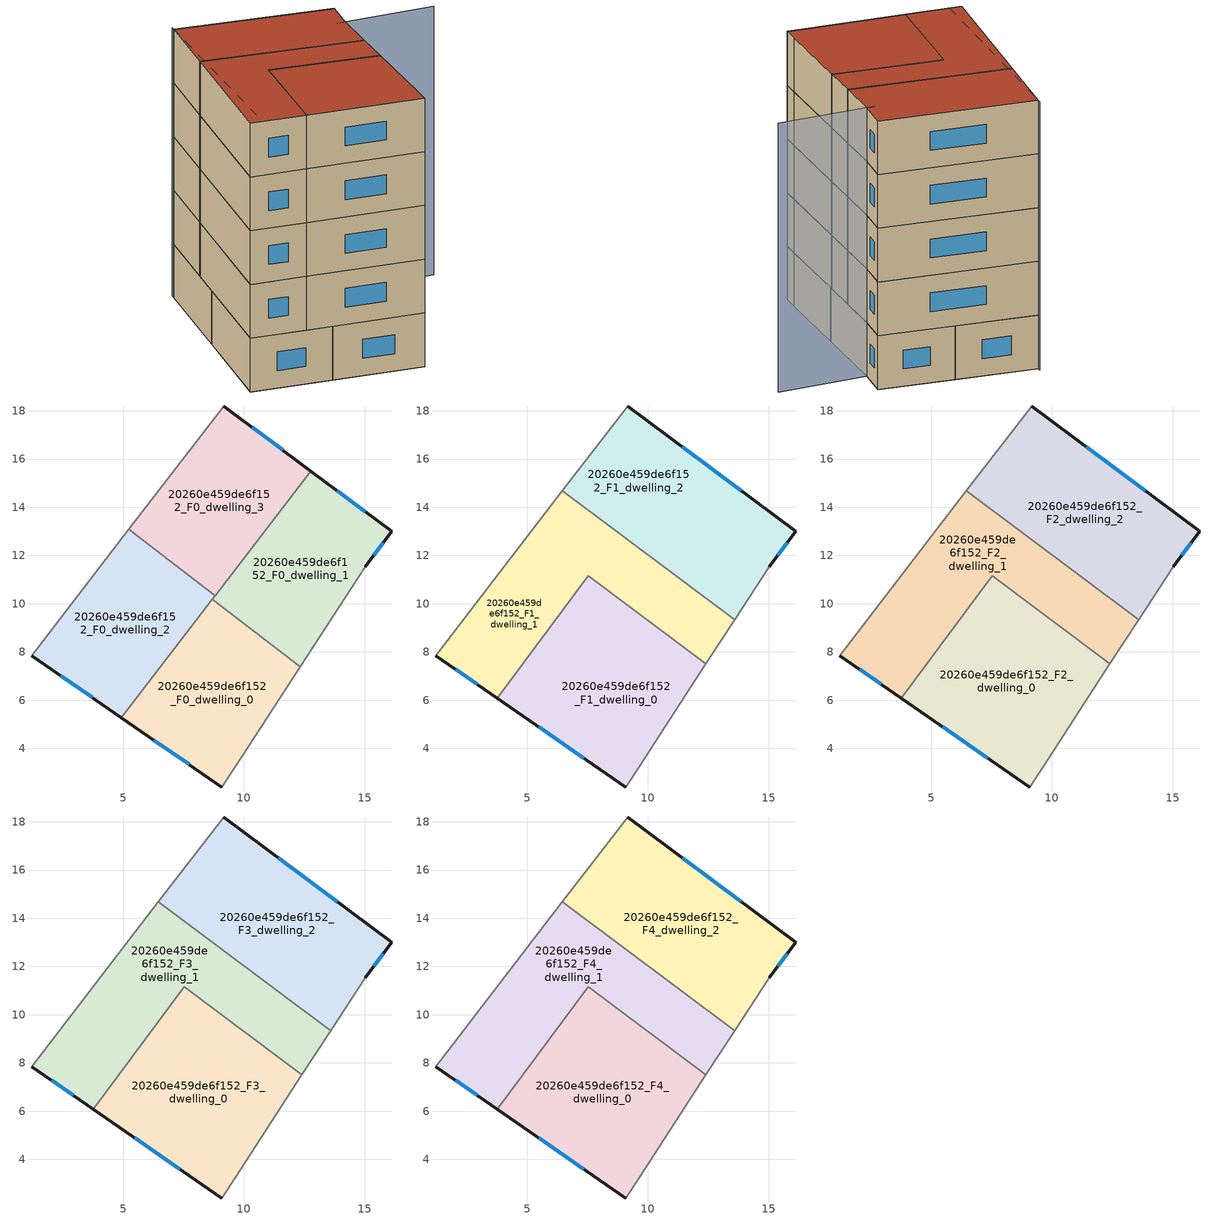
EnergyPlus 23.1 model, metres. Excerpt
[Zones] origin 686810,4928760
20260e459de6f152_F0_dwelling_0
 floor ground (EU_floor_Construction): 9.63,3.24 12.32,7.38 8.68,10.18 4.91,5.28 9.08,2.4 z0
 wall outside (EU_wall_Construction): 9.08,2.4 4.91,5.28 z0:3
 wall to 20260e459de6f152_F0_dwelling_1 (EU_wall_Construction): 8.68,10.18 12.32,7.38 z0:3
 wall adiabatic (EU_wall_Construction): 12.32,7.38 9.63,3.24 9.08,2.4 z0:3
 wall to 20260e459de6f152_F0_dwelling_2 (EU_wall_Construction): 4.91,5.28 8.68,10.18 z0:3
 window (EU_Window_Construction): 7.72,3.34 6.27,4.34 z0.98:2.02
20260e459de6f152_F0_dwelling_1
 floor ground (EU_floor_Construction): 12.32,7.38 15.02,11.53 16.13,13 12.78,15.5 8.68,10.18 z0
 wall outside (EU_wall_Construction): 12.78,15.5 16.13,13 15.02,11.53 z0:3
 wall adiabatic (EU_wall_Construction): 15.02,11.53 12.32,7.38 z0:3
 wall to 20260e459de6f152_F0_dwelling_3 (EU_wall_Construction): 8.8,10.33 12.78,15.5 z0:3
 wall to 20260e459de6f152_F0_dwelling_2 (EU_wall_Construction): 8.68,10.18 8.8,10.33 z0:3
 window (EU_Window_Construction): 13.87,14.69 15.04,13.81 / 15.77,12.52 15.38,12.01 z0.98:2.02
20260e459de6f152_F0_dwelling_2
 floor ground (EU_floor_Construction): 4.91,5.28 8.8,10.33 5.22,13.08 1.2,7.85 z0
 wall outside (EU_wall_Construction): 4.91,5.28 1.2,7.85 z0:3
 wall adiabatic (EU_wall_Construction): 1.2,7.85 5.22,13.08 z0:3
 wall to 20260e459de6f152_F0_dwelling_3 (EU_wall_Construction): 5.22,13.08 8.8,10.33 z0:3
 window (EU_Window_Construction): 3.71,6.12 2.41,7.01 z0.98:2.02
20260e459de6f152_F0_dwelling_3
 floor ground (EU_floor_Construction): 8.8,10.33 12.78,15.5 9.16,18.2 5.22,13.08 z0
 wall outside (EU_wall_Construction): 9.16,18.2 12.78,15.5 z0:3
 wall adiabatic (EU_wall_Construction): 5.22,13.08 9.16,18.2 z0:3
 window (EU_Window_Construction): 10.33,17.32 11.6,16.38 z0.98:2.02
20260e459de6f152_F1_dwelling_0
 floor to 20260e459de6f152_F0_dwelling_0 (EU_floor_Construction): 9.63,3.24 12.32,7.38 8.68,10.18 4.91,5.28 9.08,2.4 z3
 floor to 20260e459de6f152_F0_dwelling_2 (EU_floor_Construction): 4.91,5.28 8.74,10.25 7.53,11.15 3.74,6.09 z3
 floor to 20260e459de6f152_F0_dwelling_1 (EU_floor_Construction): 12.32,7.38 12.41,7.51 8.74,10.25 8.68,10.18 z3
 wall outside (EU_wall_Construction): 9.08,2.4 3.74,6.09 z3:6
 wall to 20260e459de6f152_F1_dwelling_1 (EU_wall_Construction): 3.74,6.09 7.53,11.15 12.41,7.51 z3:6
 wall adiabatic (EU_wall_Construction): 12.41,7.51 9.63,3.24 9.08,2.4 z3:6
 window (EU_Window_Construction): 7.34,3.6 5.48,4.89 z3.98:5.02
20260e459de6f152_F1_dwelling_1
 floor to 20260e459de6f152_F0_dwelling_2 (EU_floor_Construction): 8.74,10.25 8.8,10.33 5.22,13.08 1.2,7.85 3.74,6.09 7.53,11.15 z3
 floor to 20260e459de6f152_F0_dwelling_1 (EU_floor_Construction): 12.41,7.51 13.59,9.33 10.06,11.97 8.74,10.25 z3
 floor to 20260e459de6f152_F0_dwelling_3 (EU_floor_Construction): 8.8,10.33 10.06,11.97 6.45,14.67 5.22,13.08 z3
 wall outside (EU_wall_Construction): 3.74,6.09 1.2,7.85 z3:6
 wall adiabatic (EU_wall_Construction): 1.2,7.85 6.45,14.67 / 13.59,9.33 12.41,7.51 z3:6
 wall to 20260e459de6f152_F1_dwelling_2 (EU_wall_Construction): 6.45,14.67 13.59,9.33 z3:6
 window (EU_Window_Construction): 2.92,6.66 2.03,7.28 z3.98:5.02
20260e459de6f152_F1_dwelling_2
 floor to 20260e459de6f152_F0_dwelling_1 (EU_floor_Construction): 15.02,11.53 16.13,13 12.78,15.5 10.06,11.97 13.59,9.33 z3
 floor to 20260e459de6f152_F0_dwelling_3 (EU_floor_Construction): 10.06,11.97 12.78,15.5 9.16,18.2 6.45,14.67 z3
 wall outside (EU_wall_Construction): 9.16,18.2 16.13,13 15.02,11.53 z3:6
 wall adiabatic (EU_wall_Construction): 15.02,11.53 13.59,9.33 / 6.45,14.67 9.16,18.2 z3:6
 window (EU_Window_Construction): 15.77,12.52 15.38,12.01 / 11.43,16.51 13.86,14.69 z3.98:5.02
20260e459de6f152_F2_dwelling_0
 floor to 20260e459de6f152_F1_dwelling_0 (EU_floor_Construction): 9.63,3.24 12.41,7.51 7.53,11.15 3.74,6.09 9.08,2.4 z6
 wall outside (EU_wall_Construction): 9.08,2.4 3.74,6.09 z6:9
 wall to 20260e459de6f152_F2_dwelling_1 (EU_wall_Construction): 3.74,6.09 7.53,11.15 12.41,7.51 z6:9
 wall adiabatic (EU_wall_Construction): 12.41,7.51 9.63,3.24 9.08,2.4 z6:9
 window (EU_Window_Construction): 7.34,3.6 5.48,4.89 z6.98:8.02
20260e459de6f152_F2_dwelling_1
 floor to 20260e459de6f152_F1_dwelling_1 (EU_floor_Construction): 12.41,7.51 13.59,9.33 6.45,14.67 1.2,7.85 3.74,6.09 7.53,11.15 z6
 wall outside (EU_wall_Construction): 3.74,6.09 1.2,7.85 z6:9
 wall adiabatic (EU_wall_Construction): 1.2,7.85 6.45,14.67 / 13.59,9.33 12.41,7.51 z6:9
 wall to 20260e459de6f152_F2_dwelling_2 (EU_wall_Construction): 6.45,14.67 13.59,9.33 z6:9
 window (EU_Window_Construction): 2.92,6.66 2.03,7.28 z6.98:8.02
20260e459de6f152_F2_dwelling_2
 floor to 20260e459de6f152_F1_dwelling_2 (EU_floor_Construction): 15.02,11.53 16.13,13 9.16,18.2 6.45,14.67 13.59,9.33 z6
 wall outside (EU_wall_Construction): 9.16,18.2 16.13,13 15.02,11.53 z6:9
 wall adiabatic (EU_wall_Construction): 15.02,11.53 13.59,9.33 / 6.45,14.67 9.16,18.2 z6:9
 window (EU_Window_Construction): 15.77,12.52 15.38,12.01 / 11.43,16.51 13.86,14.69 z6.98:8.02
20260e459de6f152_F3_dwelling_0
 floor to 20260e459de6f152_F2_dwelling_0 (EU_floor_Construction): 9.63,3.24 12.41,7.51 7.53,11.15 3.74,6.09 9.08,2.4 z9
 wall outside (EU_wall_Construction): 9.08,2.4 3.74,6.09 z9:12
 wall to 20260e459de6f152_F3_dwelling_1 (EU_wall_Construction): 3.74,6.09 7.53,11.15 12.41,7.51 z9:12
 wall adiabatic (EU_wall_Construction): 12.41,7.51 9.63,3.24 9.08,2.4 z9:12
 window (EU_Window_Construction): 7.34,3.6 5.48,4.89 z9.98:11.02
20260e459de6f152_F3_dwelling_1
 floor to 20260e459de6f152_F2_dwelling_1 (EU_floor_Construction): 12.41,7.51 13.59,9.33 6.45,14.67 1.2,7.85 3.74,6.09 7.53,11.15 z9
 wall outside (EU_wall_Construction): 3.74,6.09 1.2,7.85 z9:12
 wall adiabatic (EU_wall_Construction): 1.2,7.85 6.45,14.67 / 13.59,9.33 12.41,7.51 z9:12
 wall to 20260e459de6f152_F3_dwelling_2 (EU_wall_Construction): 6.45,14.67 13.59,9.33 z9:12
 window (EU_Window_Construction): 2.92,6.66 2.03,7.28 z9.98:11.02
20260e459de6f152_F3_dwelling_2
 floor to 20260e459de6f152_F2_dwelling_2 (EU_floor_Construction): 15.02,11.53 16.13,13 9.16,18.2 6.45,14.67 13.59,9.33 z9
 wall outside (EU_wall_Construction): 9.16,18.2 16.13,13 15.02,11.53 z9:12
 wall adiabatic (EU_wall_Construction): 15.02,11.53 13.59,9.33 / 6.45,14.67 9.16,18.2 z9:12
 window (EU_Window_Construction): 15.77,12.52 15.38,12.01 / 11.43,16.51 13.86,14.69 z9.98:11.02
20260e459de6f152_F4_dwelling_0
 floor to 20260e459de6f152_F3_dwelling_0 (EU_floor_Construction): 9.63,3.24 12.41,7.51 7.53,11.15 3.74,6.09 9.08,2.4 z12
 wall outside (EU_wall_Construction): 9.08,2.4 3.74,6.09 z12:15
 wall to 20260e459de6f152_F4_dwelling_1 (EU_wall_Construction): 3.74,6.09 7.53,11.15 12.41,7.51 z12:15
 wall adiabatic (EU_wall_Construction): 12.41,7.51 9.63,3.24 9.08,2.4 z12:15
 window (EU_Window_Construction): 7.34,3.6 5.48,4.89 z12.98:14.02
 roof outside (EU_roof_Construction): 12.41,7.51 9.63,3.24 9.08,2.4 3.74,6.09 7.53,11.15 z15
20260e459de6f152_F4_dwelling_1
 floor to 20260e459de6f152_F3_dwelling_1 (EU_floor_Construction): 12.41,7.51 13.59,9.33 6.45,14.67 1.2,7.85 3.74,6.09 7.53,11.15 z12
 wall outside (EU_wall_Construction): 3.74,6.09 1.2,7.85 z12:15
 wall adiabatic (EU_wall_Construction): 1.2,7.85 6.45,14.67 / 13.59,9.33 12.41,7.51 z12:15
 wall to 20260e459de6f152_F4_dwelling_2 (EU_wall_Construction): 6.45,14.67 13.59,9.33 z12:15
 window (EU_Window_Construction): 2.92,6.66 2.03,7.28 z12.98:14.02
 roof outside (EU_roof_Construction): 13.59,9.33 12.41,7.51 7.53,11.15 3.74,6.09 1.2,7.85 6.45,14.67 z15
20260e459de6f152_F4_dwelling_2
 floor to 20260e459de6f152_F3_dwelling_2 (EU_floor_Construction): 15.02,11.53 16.13,13 9.16,18.2 6.45,14.67 13.59,9.33 z12
 wall outside (EU_wall_Construction): 9.16,18.2 16.13,13 15.02,11.53 z12:15
 wall adiabatic (EU_wall_Construction): 15.02,11.53 13.59,9.33 / 6.45,14.67 9.16,18.2 z12:15
 window (EU_Window_Construction): 15.77,12.52 15.38,12.01 / 11.43,16.51 13.86,14.69 z12.98:14.02
 roof outside (EU_roof_Construction): 16.13,13 15.02,11.53 13.59,9.33 6.45,14.67 9.16,18.2 z15
shading: 14.63,11.76 19.33,8.97 / 9.28,18.37 1.75,7.47 z0:15
[Building]
EU S2 Campaign: North Axis=0; Terrain=City; Solar Distribution=FullExterior
[Site:Location]
Bologna: Latitude=44.5; Longitude=11.25; Time Zone=1; Elevation=37
[SizingPeriod:WeatherFileDays]
AnnualSizingPeriod: Begin Month=1; Begin Day of Month=1; End Month=12; End Day of Month=31; Day of Week for Start Day=Monday; Use Weather File Daylight Saving Period=No; Use Weather File Rain and Snow Indicators=No
[MATERIAL]
EU_InternalMass_Material: Roughness=MediumRough; Thickness=0.1; Conductivity=1; Density=1800; Specific Heat=900; Thermal Absorptance=0.9; Solar Absorptance=0.7; Visible Absorptance=0.7
[MATERIAL:NOMASS] Roughness=MediumRough; Thermal Absorptance=0.9; Solar Absorptance=0.7; Visible Absorptance=0.7
Name | Thermal Resistance
EU_wall_NoMass | 0.905828
EU_roof_NoMass | 0.37593
EU_floor_NoMass | 0.67114
[WINDOWMATERIAL:SIMPLEGLAZINGSYSTEM]
EU_Window_SimpleGlazing: UFactor=4.52486; Solar Heat Gain Coefficient=0.85; Visible Transmittance=0.85
[CONSTRUCTION]
EU_wall_Construction: EU_wall_NoMass
EU_roof_Construction: EU_roof_NoMass
EU_floor_Construction: EU_floor_NoMass
EU_InternalMass_Construction: EU_InternalMass_Material
EU_Window_Construction: EU_Window_SimpleGlazing
[ZONE] Type=1; Multiplier=1; Ceiling Height=autocalculate; Floor Area=autocalculate; Part of Total Floor Area=Yes
Name | Volume
20260e459de6f152_F0_dwelling_0; 20260e459de6f152_F0_dwelling_3 | 87.7888
20260e459de6f152_F1_dwelling_0; 20260e459de6f152_F2_dwelling_0; 20260e459de6f152_F3_dwelling_0; 20260e459de6f152_F4_dwelling_0 | 117.057
20260e459de6f152_F0_dwelling_1 | 87.783
20260e459de6f152_F1_dwelling_1; 20260e459de6f152_F2_dwelling_1; 20260e459de6f152_F3_dwelling_1; 20260e459de6f152_F4_dwelling_1 | 117.051
20260e459de6f152_F0_dwelling_2 | 87.7837
20260e459de6f152_F1_dwelling_2; 20260e459de6f152_F2_dwelling_2; 20260e459de6f152_F3_dwelling_2; 20260e459de6f152_F4_dwelling_2 | 117.049
[INTERNALMASS] Construction=EU_InternalMass_Construction
Name | Zone or ZoneList | Surface Area
20260e459de6f152_F0_dwelling_0_EU_InternalMass | 20260e459de6f152_F0_dwelling_0 | 29.2616
20260e459de6f152_F0_dwelling_1_EU_InternalMass | 20260e459de6f152_F0_dwelling_1 | 29.2616
20260e459de6f152_F0_dwelling_2_EU_InternalMass | 20260e459de6f152_F0_dwelling_2 | 29.2608
20260e459de6f152_F0_dwelling_3_EU_InternalMass | 20260e459de6f152_F0_dwelling_3 | 29.262
20260e459de6f152_F1_dwelling_0_EU_InternalMass | 20260e459de6f152_F1_dwelling_0 | 39.0176
20260e459de6f152_F1_dwelling_1_EU_InternalMass | 20260e459de6f152_F1_dwelling_1 | 39.017
20260e459de6f152_F1_dwelling_2_EU_InternalMass | 20260e459de6f152_F1_dwelling_2 | 39.0144
20260e459de6f152_F2_dwelling_0_EU_InternalMass | 20260e459de6f152_F2_dwelling_0 | 39.0176
20260e459de6f152_F2_dwelling_1_EU_InternalMass | 20260e459de6f152_F2_dwelling_1 | 39.017
20260e459de6f152_F2_dwelling_2_EU_InternalMass | 20260e459de6f152_F2_dwelling_2 | 39.0144
20260e459de6f152_F3_dwelling_0_EU_InternalMass | 20260e459de6f152_F3_dwelling_0 | 39.0176
20260e459de6f152_F3_dwelling_1_EU_InternalMass | 20260e459de6f152_F3_dwelling_1 | 39.017
20260e459de6f152_F3_dwelling_2_EU_InternalMass | 20260e459de6f152_F3_dwelling_2 | 39.0144
20260e459de6f152_F4_dwelling_0_EU_InternalMass | 20260e459de6f152_F4_dwelling_0 | 39.0176
20260e459de6f152_F4_dwelling_1_EU_InternalMass | 20260e459de6f152_F4_dwelling_1 | 39.017
20260e459de6f152_F4_dwelling_2_EU_InternalMass | 20260e459de6f152_F4_dwelling_2 | 39.0144
[OTHEREQUIPMENT] Fuel Type=Electricity; Design Level Calculation Method=Watts/Area; Power per Zone Floor Area=1; Fraction Latent=0; Fraction Radiant=0; Fraction Lost=0; Carbon Dioxide Generation Rate=0; EndUse Subcategory=EU_Step8_InternalGains
Name | Zone or ZoneList or Space or SpaceList | Schedule
EU_Step8_InternalGain_20260e459de6f152_F0_dwelling_0_f000 | 20260e459de6f152_F0_dwelling_0 | EU_Step8_GainSchedule_20260e459de6f152_F0_dwelling_0_f000
EU_Step8_InternalGain_20260e459de6f152_F0_dwelling_1_f000 | 20260e459de6f152_F0_dwelling_1 | EU_Step8_GainSchedule_20260e459de6f152_F0_dwelling_1_f000
EU_Step8_InternalGain_20260e459de6f152_F0_dwelling_2_f000 | 20260e459de6f152_F0_dwelling_2 | EU_Step8_GainSchedule_20260e459de6f152_F0_dwelling_2_f000
EU_Step8_InternalGain_20260e459de6f152_F0_dwelling_3_f000 | 20260e459de6f152_F0_dwelling_3 | EU_Step8_GainSchedule_20260e459de6f152_F0_dwelling_3_f000
EU_Step8_InternalGain_20260e459de6f152_F1_dwelling_0_f000 | 20260e459de6f152_F1_dwelling_0 | EU_Step8_GainSchedule_20260e459de6f152_F1_dwelling_0_f000
EU_Step8_InternalGain_20260e459de6f152_F1_dwelling_1_f000 | 20260e459de6f152_F1_dwelling_1 | EU_Step8_GainSchedule_20260e459de6f152_F1_dwelling_1_f000
EU_Step8_InternalGain_20260e459de6f152_F1_dwelling_2_f000 | 20260e459de6f152_F1_dwelling_2 | EU_Step8_GainSchedule_20260e459de6f152_F1_dwelling_2_f000
EU_Step8_InternalGain_20260e459de6f152_F2_dwelling_0_f000 | 20260e459de6f152_F2_dwelling_0 | EU_Step8_GainSchedule_20260e459de6f152_F2_dwelling_0_f000
EU_Step8_InternalGain_20260e459de6f152_F2_dwelling_1_f000 | 20260e459de6f152_F2_dwelling_1 | EU_Step8_GainSchedule_20260e459de6f152_F2_dwelling_1_f000
EU_Step8_InternalGain_20260e459de6f152_F2_dwelling_2_f000 | 20260e459de6f152_F2_dwelling_2 | EU_Step8_GainSchedule_20260e459de6f152_F2_dwelling_2_f000
EU_Step8_InternalGain_20260e459de6f152_F3_dwelling_0_f000 | 20260e459de6f152_F3_dwelling_0 | EU_Step8_GainSchedule_20260e459de6f152_F3_dwelling_0_f000
EU_Step8_InternalGain_20260e459de6f152_F3_dwelling_1_f000 | 20260e459de6f152_F3_dwelling_1 | EU_Step8_GainSchedule_20260e459de6f152_F3_dwelling_1_f000
EU_Step8_InternalGain_20260e459de6f152_F3_dwelling_2_f000 | 20260e459de6f152_F3_dwelling_2 | EU_Step8_GainSchedule_20260e459de6f152_F3_dwelling_2_f000
EU_Step8_InternalGain_20260e459de6f152_F4_dwelling_0_f000 | 20260e459de6f152_F4_dwelling_0 | EU_Step8_GainSchedule_20260e459de6f152_F4_dwelling_0_f000
EU_Step8_InternalGain_20260e459de6f152_F4_dwelling_1_f000 | 20260e459de6f152_F4_dwelling_1 | EU_Step8_GainSchedule_20260e459de6f152_F4_dwelling_1_f000
EU_Step8_InternalGain_20260e459de6f152_F4_dwelling_2_f000 | 20260e459de6f152_F4_dwelling_2 | EU_Step8_GainSchedule_20260e459de6f152_F4_dwelling_2_f000
[ZONEVENTILATION:DESIGNFLOWRATE] Schedule=EU_AlwaysOn; Design Flow Rate Calculation Method=AirChanges/Hour; Air Changes per Hour=0.73129; Ventilation Type=Natural; Fan Pressure Rise=0; Fan Total Efficiency=1; Constant Term Coefficient=1; Temperature Term Coefficient=0; Velocity Term Coefficient=0; Velocity Squared Term Coefficient=0; Minimum Indoor Temperature=-100; Maximum Indoor Temperature=100; Delta Temperature=-100; Minimum Outdoor Temperature=-100; Maximum Outdoor Temperature=100; Maximum Wind Speed=40
Name | Zone or ZoneList or Space or SpaceList
EU_ConstantAir_20260e459de6f152_F0_dwelling_0 | 20260e459de6f152_F0_dwelling_0
EU_ConstantAir_20260e459de6f152_F0_dwelling_1 | 20260e459de6f152_F0_dwelling_1
EU_ConstantAir_20260e459de6f152_F0_dwelling_2 | 20260e459de6f152_F0_dwelling_2
EU_ConstantAir_20260e459de6f152_F0_dwelling_3 | 20260e459de6f152_F0_dwelling_3
EU_ConstantAir_20260e459de6f152_F1_dwelling_0 | 20260e459de6f152_F1_dwelling_0
EU_ConstantAir_20260e459de6f152_F1_dwelling_1 | 20260e459de6f152_F1_dwelling_1
EU_ConstantAir_20260e459de6f152_F1_dwelling_2 | 20260e459de6f152_F1_dwelling_2
EU_ConstantAir_20260e459de6f152_F2_dwelling_0 | 20260e459de6f152_F2_dwelling_0
EU_ConstantAir_20260e459de6f152_F2_dwelling_1 | 20260e459de6f152_F2_dwelling_1
EU_ConstantAir_20260e459de6f152_F2_dwelling_2 | 20260e459de6f152_F2_dwelling_2
EU_ConstantAir_20260e459de6f152_F3_dwelling_0 | 20260e459de6f152_F3_dwelling_0
EU_ConstantAir_20260e459de6f152_F3_dwelling_1 | 20260e459de6f152_F3_dwelling_1
EU_ConstantAir_20260e459de6f152_F3_dwelling_2 | 20260e459de6f152_F3_dwelling_2
EU_ConstantAir_20260e459de6f152_F4_dwelling_0 | 20260e459de6f152_F4_dwelling_0
EU_ConstantAir_20260e459de6f152_F4_dwelling_1 | 20260e459de6f152_F4_dwelling_1
EU_ConstantAir_20260e459de6f152_F4_dwelling_2 | 20260e459de6f152_F4_dwelling_2
[HVACTEMPLATE:THERMOSTAT] Constant Heating Setpoint=20; Constant Cooling Setpoint=50
EU_HeatOnly_20260e459de6f152_F0_dwelling_0; EU_HeatOnly_20260e459de6f152_F0_dwelling_1; EU_HeatOnly_20260e459de6f152_F0_dwelling_2; EU_HeatOnly_20260e459de6f152_F0_dwelling_3; EU_HeatOnly_20260e459de6f152_F1_dwelling_0; EU_HeatOnly_20260e459de6f152_F1_dwelling_1; EU_HeatOnly_20260e459de6f152_F1_dwelling_2; EU_HeatOnly_20260e459de6f152_F2_dwelling_0; EU_HeatOnly_20260e459de6f152_F2_dwelling_1; EU_HeatOnly_20260e459de6f152_F2_dwelling_2; EU_HeatOnly_20260e459de6f152_F3_dwelling_0; EU_HeatOnly_20260e459de6f152_F3_dwelling_1; EU_HeatOnly_20260e459de6f152_F3_dwelling_2; EU_HeatOnly_20260e459de6f152_F4_dwelling_0; EU_HeatOnly_20260e459de6f152_F4_dwelling_1; EU_HeatOnly_20260e459de6f152_F4_dwelling_2
[HVACTEMPLATE:ZONE:IDEALLOADSAIRSYSTEM] System Availability Schedule=EU_AlwaysOn; Maximum Heating Supply Air Temperature=50; Minimum Cooling Supply Air Temperature=13; Maximum Heating Supply Air Humidity Ratio=0.0156; Minimum Cooling Supply Air Humidity Ratio=0.0077; Heating Limit=NoLimit; Cooling Limit=NoLimit; Heating Availability Schedule=EU_AlwaysOn; Cooling Availability Schedule=EU_CoolingOff; Dehumidification Control Type=ConstantSensibleHeatRatio; Cooling Sensible Heat Ratio=0.7; Dehumidification Setpoint=60; Humidification Control Type=None; Humidification Setpoint=30; Outdoor Air Method=None; Outdoor Air Flow Rate per Person=0.00944; Outdoor Air Flow Rate per Zone Floor Area=0; Outdoor Air Flow Rate per Zone=0; Demand Controlled Ventilation Type=None; Outdoor Air Economizer Type=NoEconomizer; Heat Recovery Type=None; Sensible Heat Recovery Effectiveness=0.7; Latent Heat Recovery Effectiveness=0.65
Name | Template Thermostat
20260e459de6f152_F0_dwelling_0 | EU_HeatOnly_20260e459de6f152_F0_dwelling_0
20260e459de6f152_F0_dwelling_1 | EU_HeatOnly_20260e459de6f152_F0_dwelling_1
20260e459de6f152_F0_dwelling_2 | EU_HeatOnly_20260e459de6f152_F0_dwelling_2
20260e459de6f152_F0_dwelling_3 | EU_HeatOnly_20260e459de6f152_F0_dwelling_3
20260e459de6f152_F1_dwelling_0 | EU_HeatOnly_20260e459de6f152_F1_dwelling_0
20260e459de6f152_F1_dwelling_1 | EU_HeatOnly_20260e459de6f152_F1_dwelling_1
20260e459de6f152_F1_dwelling_2 | EU_HeatOnly_20260e459de6f152_F1_dwelling_2
20260e459de6f152_F2_dwelling_0 | EU_HeatOnly_20260e459de6f152_F2_dwelling_0
20260e459de6f152_F2_dwelling_1 | EU_HeatOnly_20260e459de6f152_F2_dwelling_1
20260e459de6f152_F2_dwelling_2 | EU_HeatOnly_20260e459de6f152_F2_dwelling_2
20260e459de6f152_F3_dwelling_0 | EU_HeatOnly_20260e459de6f152_F3_dwelling_0
20260e459de6f152_F3_dwelling_1 | EU_HeatOnly_20260e459de6f152_F3_dwelling_1
20260e459de6f152_F3_dwelling_2 | EU_HeatOnly_20260e459de6f152_F3_dwelling_2
20260e459de6f152_F4_dwelling_0 | EU_HeatOnly_20260e459de6f152_F4_dwelling_0
20260e459de6f152_F4_dwelling_1 | EU_HeatOnly_20260e459de6f152_F4_dwelling_1
20260e459de6f152_F4_dwelling_2 | EU_HeatOnly_20260e459de6f152_F4_dwelling_2
[SIZING:ZONE] Zone Cooling Design Supply Air Temperature Input Method=SupplyAirTemperature; Zone Cooling Design Supply Air Temperature=13; Zone Heating Design Supply Air Temperature Input Method=SupplyAirTemperature; Zone Heating Design Supply Air Temperature=50; Zone Cooling Design Supply Air Humidity Ratio=0.008; Zone Heating Design Supply Air Humidity Ratio=0.008; Cooling Design Air Flow Method=DesignDay; Cooling Design Air Flow Rate=0; Cooling Minimum Air Flow per Zone Floor Area=0.000762; Cooling Minimum Air Flow=0; Cooling Minimum Air Flow Fraction=0.2; Heating Design Air Flow Method=DesignDay; Heating Design Air Flow Rate=0; Heating Maximum Air Flow per Zone Floor Area=0.002032; Heating Maximum Air Flow=0.141576; Heating Maximum Air Flow Fraction=0.3; Account for Dedicated Outdoor Air System=No; Dedicated Outdoor Air System Control Strategy=NeutralSupplyAir; Dedicated Outdoor Air Low Setpoint Temperature for Design=autosize; Dedicated Outdoor Air High Setpoint Temperature for Design=autosize; Zone Load Sizing Method=Sensible Load Only No Latent Load; Zone Latent Cooling Design Supply Air Humidity Ratio Input Method=HumidityRatioDifference; Zone Cooling Design Supply Air Humidity Ratio Difference=0.005; Zone Latent Heating Design Supply Air Humidity Ratio Input Method=HumidityRatioDifference; Zone Humidification Design Supply Air Humidity Ratio Difference=0.005
20260e459de6f152_F0_dwelling_0; 20260e459de6f152_F0_dwelling_1; 20260e459de6f152_F0_dwelling_2; 20260e459de6f152_F0_dwelling_3; 20260e459de6f152_F1_dwelling_0; 20260e459de6f152_F1_dwelling_1; 20260e459de6f152_F1_dwelling_2; 20260e459de6f152_F2_dwelling_0; 20260e459de6f152_F2_dwelling_1; 20260e459de6f152_F2_dwelling_2; 20260e459de6f152_F3_dwelling_0; 20260e459de6f152_F3_dwelling_1; 20260e459de6f152_F3_dwelling_2; 20260e459de6f152_F4_dwelling_0; 20260e459de6f152_F4_dwelling_1; 20260e459de6f152_F4_dwelling_2
[SCHEDULE:CONSTANT]
Name | Hourly Value
EU_AlwaysOn | 1
EU_CoolingOff | 0
[SCHEDULE:FILE] Column Number=1; Rows to Skip at Top=0; Number of Hours of Data=8760; Column Separator=Comma; Interpolate to Timestep=No; Minutes per Item=60; Adjust Schedule for Daylight Savings=Yes
Name | File
EU_Step8_GainSchedule_20260e459de6f152_F0_dwelling_0_f000 | ../../schedules/20260e459de6f152/20260e459de6f152_F0_dwelling_0_f000_gain.csv
EU_Step8_GainSchedule_20260e459de6f152_F0_dwelling_1_f000 | ../../schedules/20260e459de6f152/20260e459de6f152_F0_dwelling_1_f000_gain.csv
EU_Step8_GainSchedule_20260e459de6f152_F0_dwelling_2_f000 | ../../schedules/20260e459de6f152/20260e459de6f152_F0_dwelling_2_f000_gain.csv
EU_Step8_GainSchedule_20260e459de6f152_F0_dwelling_3_f000 | ../../schedules/20260e459de6f152/20260e459de6f152_F0_dwelling_3_f000_gain.csv
EU_Step8_GainSchedule_20260e459de6f152_F1_dwelling_0_f000 | ../../schedules/20260e459de6f152/20260e459de6f152_F1_dwelling_0_f000_gain.csv
EU_Step8_GainSchedule_20260e459de6f152_F1_dwelling_1_f000 | ../../schedules/20260e459de6f152/20260e459de6f152_F1_dwelling_1_f000_gain.csv
EU_Step8_GainSchedule_20260e459de6f152_F1_dwelling_2_f000 | ../../schedules/20260e459de6f152/20260e459de6f152_F1_dwelling_2_f000_gain.csv
EU_Step8_GainSchedule_20260e459de6f152_F2_dwelling_0_f000 | ../../schedules/20260e459de6f152/20260e459de6f152_F2_dwelling_0_f000_gain.csv
EU_Step8_GainSchedule_20260e459de6f152_F2_dwelling_1_f000 | ../../schedules/20260e459de6f152/20260e459de6f152_F2_dwelling_1_f000_gain.csv
EU_Step8_GainSchedule_20260e459de6f152_F2_dwelling_2_f000 | ../../schedules/20260e459de6f152/20260e459de6f152_F2_dwelling_2_f000_gain.csv
EU_Step8_GainSchedule_20260e459de6f152_F3_dwelling_0_f000 | ../../schedules/20260e459de6f152/20260e459de6f152_F3_dwelling_0_f000_gain.csv
EU_Step8_GainSchedule_20260e459de6f152_F3_dwelling_1_f000 | ../../schedules/20260e459de6f152/20260e459de6f152_F3_dwelling_1_f000_gain.csv
EU_Step8_GainSchedule_20260e459de6f152_F3_dwelling_2_f000 | ../../schedules/20260e459de6f152/20260e459de6f152_F3_dwelling_2_f000_gain.csv
EU_Step8_GainSchedule_20260e459de6f152_F4_dwelling_0_f000 | ../../schedules/20260e459de6f152/20260e459de6f152_F4_dwelling_0_f000_gain.csv
EU_Step8_GainSchedule_20260e459de6f152_F4_dwelling_1_f000 | ../../schedules/20260e459de6f152/20260e459de6f152_F4_dwelling_1_f000_gain.csv
EU_Step8_GainSchedule_20260e459de6f152_F4_dwelling_2_f000 | ../../schedules/20260e459de6f152/20260e459de6f152_F4_dwelling_2_f000_gain.csv
